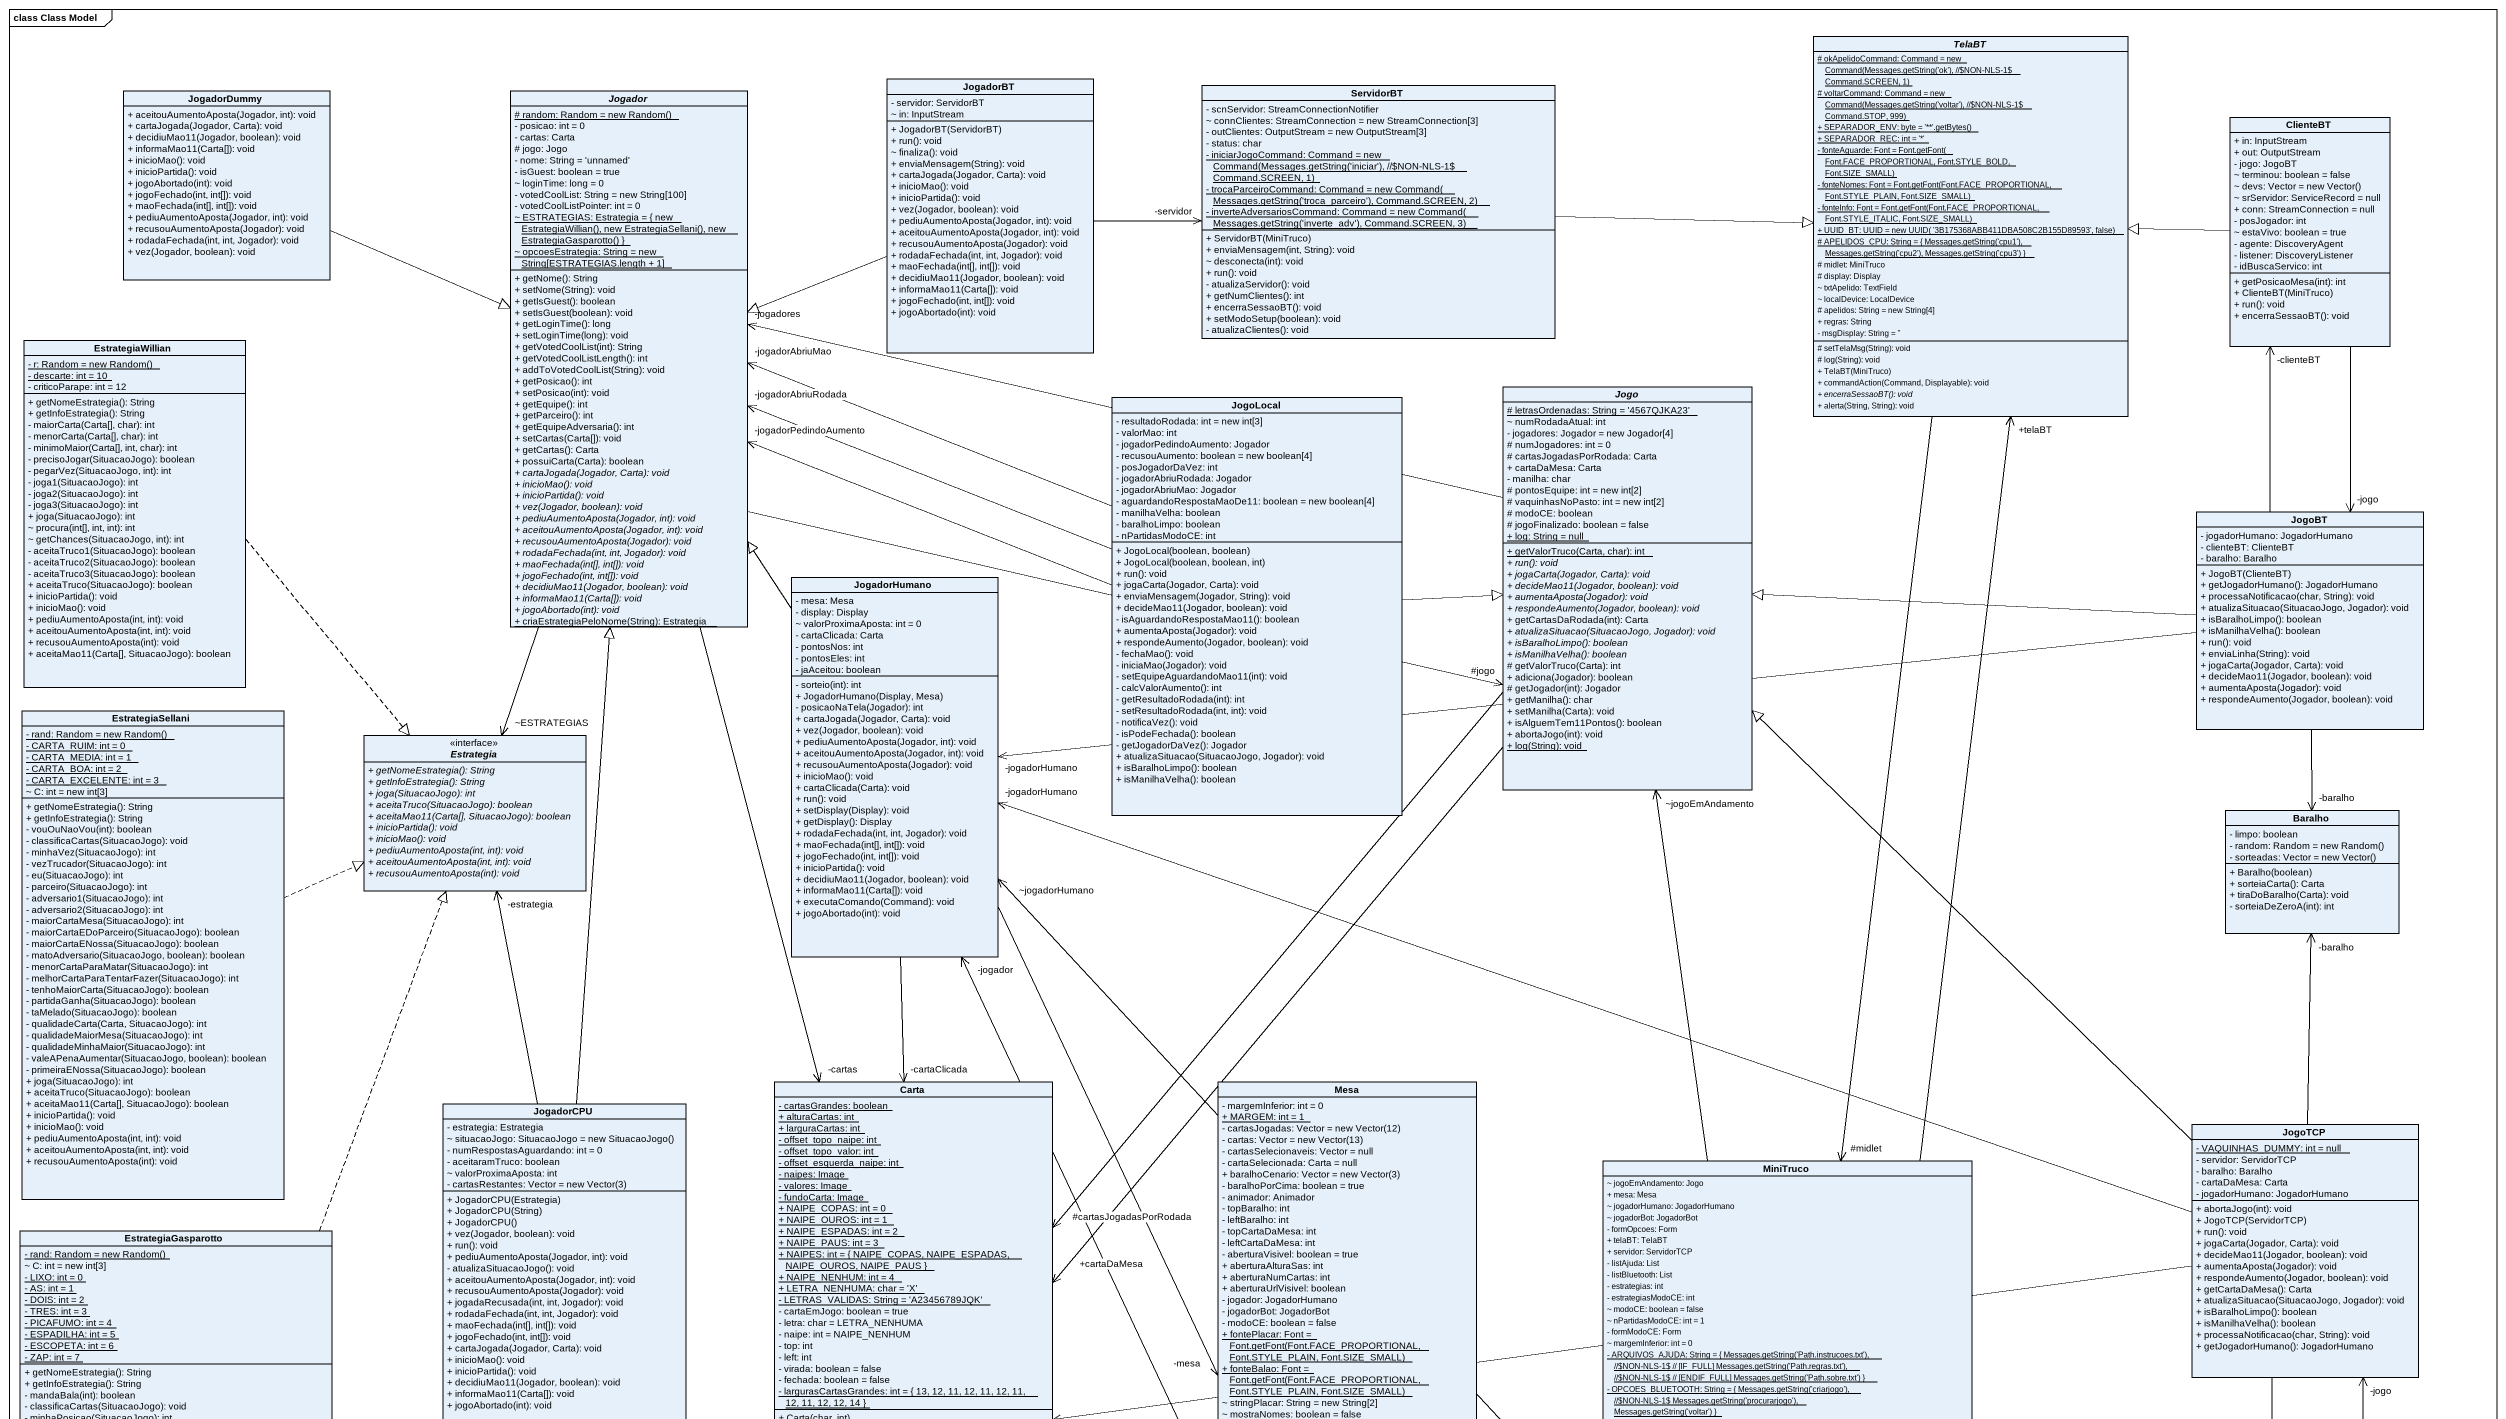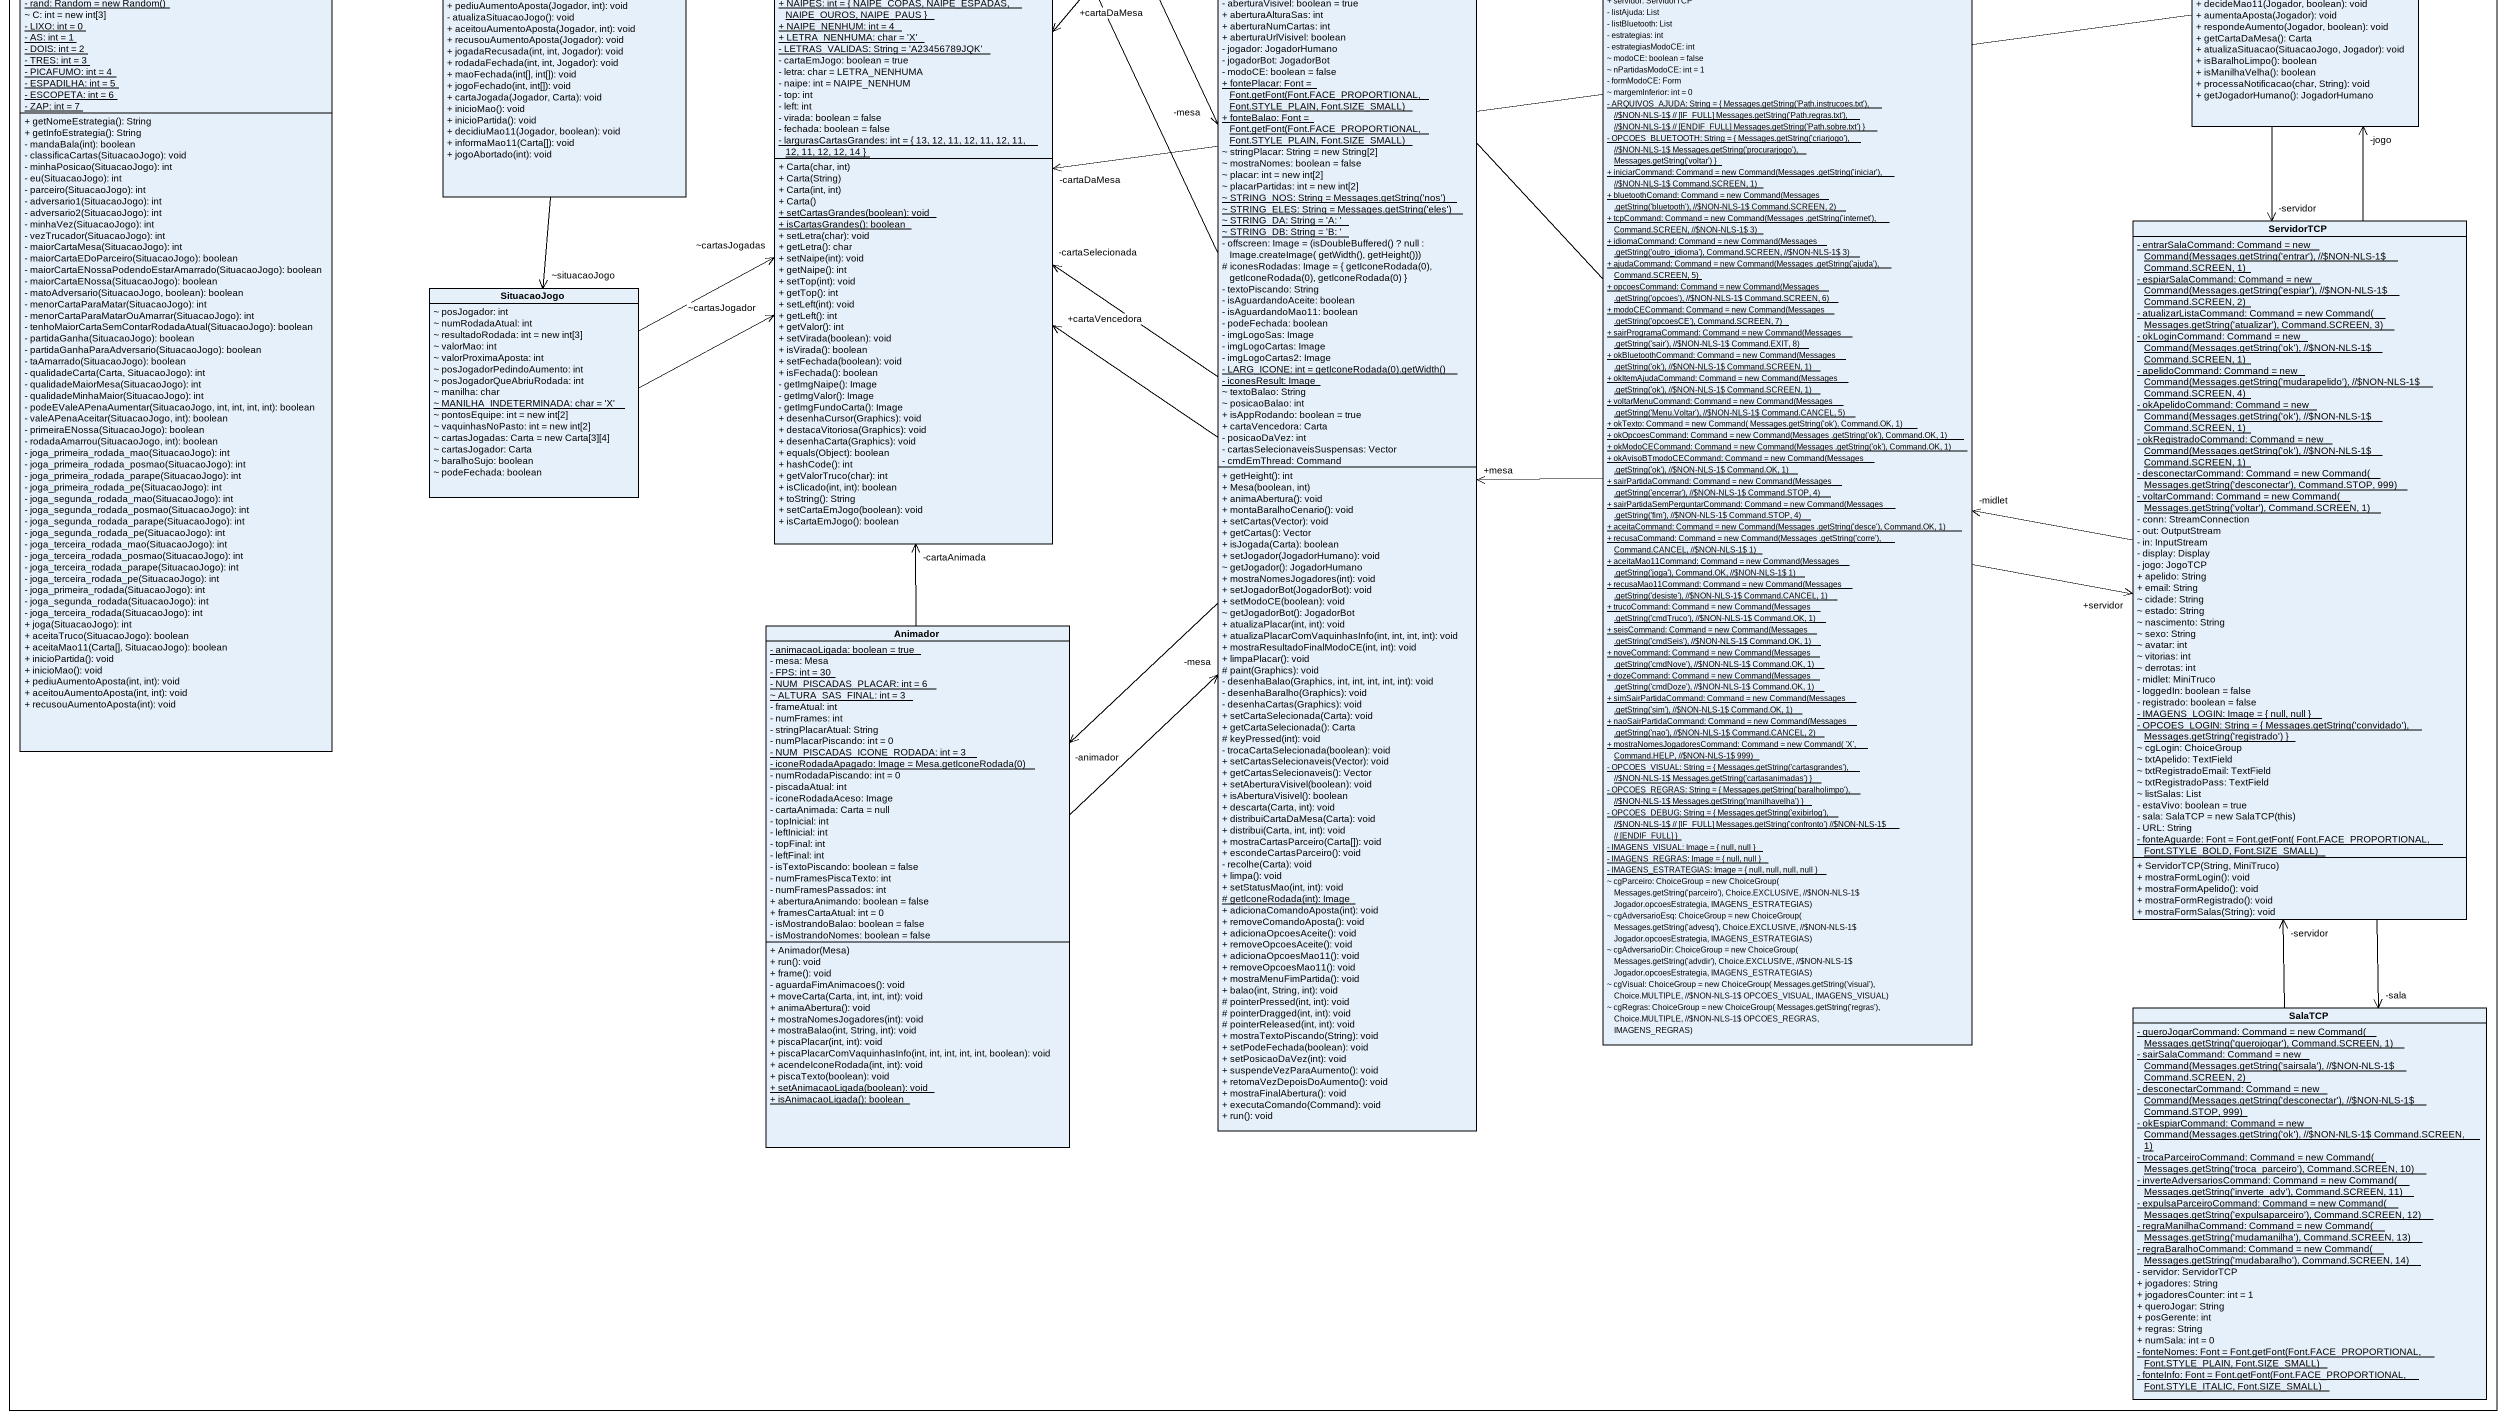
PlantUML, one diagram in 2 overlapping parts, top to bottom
@startuml
mainframe class Class Model
hide circle
hide empty members
skinparam classAttributeIconSize 0
abstract class TelaBT {
  {static} {field} # okApelidoCommand: Command = new Command(Messages.getString('ok'), //~$NON-NLS-1$ Command.SCREEN, 1)
  {static} {field} # voltarCommand: Command = new Command(Messages.getString('voltar'), //~$NON-NLS-1$ Command.STOP, 999)
  {static} {field} + SEPARADOR_ENV: byte = '**'.getBytes()
  {static} + SEPARADOR_REC: int = '*'
  {static} {field} - fonteAguarde: Font = Font.getFont( Font.FACE_PROPORTIONAL, Font.STYLE_BOLD, Font.SIZE_SMALL)
  {static} {field} - fonteNomes: Font = Font.getFont(Font.FACE_PROPORTIONAL, Font.STYLE_PLAIN, Font.SIZE_SMALL)
  {static} {field} - fonteInfo: Font = Font.getFont(Font.FACE_PROPORTIONAL, Font.STYLE_ITALIC, Font.SIZE_SMALL)
  {static} {field} + UUID_BT: UUID = new UUID( '3B175368ABB411DBA508C2B155D89593', false)
  {static} {field} # APELIDOS_CPU: String = { Messages.getString('cpu1'), Messages.getString('cpu2'), Messages.getString('cpu3') }
  # midlet: MiniTruco
  # display: Display
  ~ txtApelido: TextField
  ~ localDevice: LocalDevice
  # apelidos: String = new String[4]
  + regras: String
  - msgDisplay: String = ''
  # setTelaMsg(String): void
  # log(String): void
  + TelaBT(MiniTruco)
  + commandAction(Command, Displayable): void
  {abstract} + encerraSessaoBT(): void
  + alerta(String, String): void
}
class JogadorDummy {
  + aceitouAumentoAposta(Jogador, int): void
  + cartaJogada(Jogador, Carta): void
  + decidiuMao11(Jogador, boolean): void
  + informaMao11(Carta[]): void
  + inicioMao(): void
  + inicioPartida(): void
  + jogoAbortado(int): void
  + jogoFechado(int, int[]): void
  + maoFechada(int[], int[]): void
  + pediuAumentoAposta(Jogador, int): void
  + recusouAumentoAposta(Jogador): void
  + rodadaFechada(int, int, Jogador): void
  + vez(Jogador, boolean): void
}
abstract class Jogador {
  {static} {field} # random: Random = new Random()
  - posicao: int = 0
  - cartas: Carta
  # jogo: Jogo
  - nome: String = 'unnamed'
  - isGuest: boolean = true
  ~ loginTime: long = 0
  - votedCoolList: String = new String[100]
  - votedCoolListPointer: int = 0
  {static} {field} ~ ESTRATEGIAS: Estrategia = { new EstrategiaWillian(), new EstrategiaSellani(), new EstrategiaGasparotto() }
  {static} ~ opcoesEstrategia: String = new String[ESTRATEGIAS.length + 1]
  + getNome(): String
  + setNome(String): void
  + getIsGuest(): boolean
  + setIsGuest(boolean): void
  + getLoginTime(): long
  + setLoginTime(long): void
  + getVotedCoolList(int): String
  + getVotedCoolListLength(): int
  + addToVotedCoolList(String): void
  + getPosicao(): int
  + setPosicao(int): void
  + getEquipe(): int
  + getParceiro(): int
  + getEquipeAdversaria(): int
  + setCartas(Carta[]): void
  + getCartas(): Carta
  + possuiCarta(Carta): boolean
  {abstract} + cartaJogada(Jogador, Carta): void
  {abstract} + inicioMao(): void
  {abstract} + inicioPartida(): void
  {abstract} + vez(Jogador, boolean): void
  {abstract} + pediuAumentoAposta(Jogador, int): void
  {abstract} + aceitouAumentoAposta(Jogador, int): void
  {abstract} + recusouAumentoAposta(Jogador): void
  {abstract} + rodadaFechada(int, int, Jogador): void
  {abstract} + maoFechada(int[], int[]): void
  {abstract} + jogoFechado(int, int[]): void
  {abstract} + decidiuMao11(Jogador, boolean): void
  {abstract} + informaMao11(Carta[]): void
  {abstract} + jogoAbortado(int): void
  {static} + criaEstrategiaPeloNome(String): Estrategia
}
class JogadorBT {
  - servidor: ServidorBT
  ~ in: InputStream
  + JogadorBT(ServidorBT)
  + run(): void
  ~ finaliza(): void
  + enviaMensagem(String): void
  + cartaJogada(Jogador, Carta): void
  + inicioMao(): void
  + inicioPartida(): void
  + vez(Jogador, boolean): void
  + pediuAumentoAposta(Jogador, int): void
  + aceitouAumentoAposta(Jogador, int): void
  + recusouAumentoAposta(Jogador): void
  + rodadaFechada(int, int, Jogador): void
  + maoFechada(int[], int[]): void
  + decidiuMao11(Jogador, boolean): void
  + informaMao11(Carta[]): void
  + jogoFechado(int, int[]): void
  + jogoAbortado(int): void
}
class ServidorBT {
  - scnServidor: StreamConnectionNotifier
  ~ connClientes: StreamConnection = new StreamConnection[3]
  - outClientes: OutputStream = new OutputStream[3]
  - status: char
  {static} {field} - iniciarJogoCommand: Command = new Command(Messages.getString('iniciar'), //~$NON-NLS-1$ Command.SCREEN, 1)
  {static} {field} - trocaParceiroCommand: Command = new Command( Messages.getString('troca_parceiro'), Command.SCREEN, 2)
  {static} {field} - inverteAdversariosCommand: Command = new Command( Messages.getString('inverte_adv'), Command.SCREEN, 3)
  + ServidorBT(MiniTruco)
  + enviaMensagem(int, String): void
  ~ desconecta(int): void
  + run(): void
  - atualizaServidor(): void
  + getNumClientes(): int
  + encerraSessaoBT(): void
  + setModoSetup(boolean): void
  - atualizaClientes(): void
}
class ClienteBT {
  + in: InputStream
  + out: OutputStream
  - jogo: JogoBT
  ~ terminou: boolean = false
  {field} ~ devs: Vector = new Vector()
  ~ srServidor: ServiceRecord = null
  + conn: StreamConnection = null
  - posJogador: int
  ~ estaVivo: boolean = true
  - agente: DiscoveryAgent
  - listener: DiscoveryListener
  - idBuscaServico: int
  + getPosicaoMesa(int): int
  + ClienteBT(MiniTruco)
  + run(): void
  + encerraSessaoBT(): void
}
class EstrategiaWillian {
  {static} {field} - r: Random = new Random()
  {static} - descarte: int = 10
  - criticoParape: int = 12
  + getNomeEstrategia(): String
  + getInfoEstrategia(): String
  - maiorCarta(Carta[], char): int
  - menorCarta(Carta[], char): int
  - minimoMaior(Carta[], int, char): int
  - precisoJogar(SituacaoJogo): boolean
  - pegarVez(SituacaoJogo, int): int
  - joga1(SituacaoJogo): int
  - joga2(SituacaoJogo): int
  - joga3(SituacaoJogo): int
  + joga(SituacaoJogo): int
  ~ procura(int[], int, int): int
  ~ getChances(SituacaoJogo, int): int
  - aceitaTruco1(SituacaoJogo): boolean
  - aceitaTruco2(SituacaoJogo): boolean
  - aceitaTruco3(SituacaoJogo): boolean
  + aceitaTruco(SituacaoJogo): boolean
  + inicioPartida(): void
  + inicioMao(): void
  + pediuAumentoAposta(int, int): void
  + aceitouAumentoAposta(int, int): void
  + recusouAumentoAposta(int): void
  + aceitaMao11(Carta[], SituacaoJogo): boolean
}
class JogoLocal {
  - resultadoRodada: int = new int[3]
  - valorMao: int
  - jogadorPedindoAumento: Jogador
  - recusouAumento: boolean = new boolean[4]
  - posJogadorDaVez: int
  - jogadorAbriuRodada: Jogador
  - jogadorAbriuMao: Jogador
  - aguardandoRespostaMaoDe11: boolean = new boolean[4]
  - manilhaVelha: boolean
  - baralhoLimpo: boolean
  - nPartidasModoCE: int
  + JogoLocal(boolean, boolean)
  + JogoLocal(boolean, boolean, int)
  + run(): void
  + jogaCarta(Jogador, Carta): void
  + enviaMensagem(Jogador, String): void
  + decideMao11(Jogador, boolean): void
  - isAguardandoRespostaMao11(): boolean
  + aumentaAposta(Jogador): void
  + respondeAumento(Jogador, boolean): void
  - fechaMao(): void
  - iniciaMao(Jogador): void
  - setEquipeAguardandoMao11(int): void
  - calcValorAumento(): int
  - getResultadoRodada(int): int
  - setResultadoRodada(int, int): void
  - notificaVez(): void
  - isPodeFechada(): boolean
  - getJogadorDaVez(): Jogador
  + atualizaSituacao(SituacaoJogo, Jogador): void
  + isBaralhoLimpo(): boolean
  + isManilhaVelha(): boolean
}
abstract class Jogo {
  {static} # letrasOrdenadas: String = '4567QJKA23'
  ~ numRodadaAtual: int
  - jogadores: Jogador = new Jogador[4]
  # numJogadores: int = 0
  # cartasJogadasPorRodada: Carta
  + cartaDaMesa: Carta
  - manilha: char
  # pontosEquipe: int = new int[2]
  # vaquinhasNoPasto: int = new int[2]
  # modoCE: boolean
  # jogoFinalizado: boolean = false
  {static} + log: String = null
  {static} + getValorTruco(Carta, char): int
  {abstract} + run(): void
  {abstract} + jogaCarta(Jogador, Carta): void
  {abstract} + decideMao11(Jogador, boolean): void
  {abstract} + aumentaAposta(Jogador): void
  {abstract} + respondeAumento(Jogador, boolean): void
  + getCartasDaRodada(int): Carta
  {abstract} + atualizaSituacao(SituacaoJogo, Jogador): void
  {abstract} + isBaralhoLimpo(): boolean
  {abstract} + isManilhaVelha(): boolean
  # getValorTruco(Carta): int
  + adiciona(Jogador): boolean
  # getJogador(int): Jogador
  + getManilha(): char
  + setManilha(Carta): void
  + isAlguemTem11Pontos(): boolean
  + abortaJogo(int): void
  {static} + log(String): void
}
class JogoBT {
  - jogadorHumano: JogadorHumano
  - clienteBT: ClienteBT
  - baralho: Baralho
  + JogoBT(ClienteBT)
  + getJogadorHumano(): JogadorHumano
  + processaNotificacao(char, String): void
  + atualizaSituacao(SituacaoJogo, Jogador): void
  + isBaralhoLimpo(): boolean
  + isManilhaVelha(): boolean
  + run(): void
  + enviaLinha(String): void
  + jogaCarta(Jogador, Carta): void
  + decideMao11(Jogador, boolean): void
  + aumentaAposta(Jogador): void
  + respondeAumento(Jogador, boolean): void
}
class JogadorHumano {
  - mesa: Mesa
  - display: Display
  ~ valorProximaAposta: int = 0
  - cartaClicada: Carta
  - pontosNos: int
  - pontosEles: int
  - jaAceitou: boolean
  - sorteio(int): int
  + JogadorHumano(Display, Mesa)
  - posicaoNaTela(Jogador): int
  + cartaJogada(Jogador, Carta): void
  + vez(Jogador, boolean): void
  + pediuAumentoAposta(Jogador, int): void
  + aceitouAumentoAposta(Jogador, int): void
  + recusouAumentoAposta(Jogador): void
  + inicioMao(): void
  + cartaClicada(Carta): void
  + run(): void
  + setDisplay(Display): void
  + getDisplay(): Display
  + rodadaFechada(int, int, Jogador): void
  + maoFechada(int[], int[]): void
  + jogoFechado(int, int[]): void
  + inicioPartida(): void
  + decidiuMao11(Jogador, boolean): void
  + informaMao11(Carta[]): void
  + executaComando(Command): void
  + jogoAbortado(int): void
}
class EstrategiaSellani {
  {static} {field} - rand: Random = new Random()
  {static} - CARTA_RUIM: int = 0
  {static} - CARTA_MEDIA: int = 1
  {static} - CARTA_BOA: int = 2
  {static} - CARTA_EXCELENTE: int = 3
  ~ C: int = new int[3]
  + getNomeEstrategia(): String
  + getInfoEstrategia(): String
  - vouOuNaoVou(int): boolean
  - classificaCartas(SituacaoJogo): void
  - minhaVez(SituacaoJogo): int
  - vezTrucador(SituacaoJogo): int
  - eu(SituacaoJogo): int
  - parceiro(SituacaoJogo): int
  - adversario1(SituacaoJogo): int
  - adversario2(SituacaoJogo): int
  - maiorCartaMesa(SituacaoJogo): int
  - maiorCartaEDoParceiro(SituacaoJogo): boolean
  - maiorCartaENossa(SituacaoJogo): boolean
  - matoAdversario(SituacaoJogo, boolean): boolean
  - menorCartaParaMatar(SituacaoJogo): int
  - melhorCartaParaTentarFazer(SituacaoJogo): int
  - tenhoMaiorCarta(SituacaoJogo): boolean
  - partidaGanha(SituacaoJogo): boolean
  - taMelado(SituacaoJogo): boolean
  - qualidadeCarta(Carta, SituacaoJogo): int
  - qualidadeMaiorMesa(SituacaoJogo): int
  - qualidadeMinhaMaior(SituacaoJogo): int
  - valeAPenaAumentar(SituacaoJogo, boolean): boolean
  - primeiraENossa(SituacaoJogo): boolean
  + joga(SituacaoJogo): int
  + aceitaTruco(SituacaoJogo): boolean
  + aceitaMao11(Carta[], SituacaoJogo): boolean
  + inicioPartida(): void
  + inicioMao(): void
  + pediuAumentoAposta(int, int): void
  + aceitouAumentoAposta(int, int): void
  + recusouAumentoAposta(int): void
}
interface Estrategia <<interface>> {
  {abstract} + getNomeEstrategia(): String
  {abstract} + getInfoEstrategia(): String
  {abstract} + joga(SituacaoJogo): int
  {abstract} + aceitaTruco(SituacaoJogo): boolean
  {abstract} + aceitaMao11(Carta[], SituacaoJogo): boolean
  {abstract} + inicioPartida(): void
  {abstract} + inicioMao(): void
  {abstract} + pediuAumentoAposta(int, int): void
  {abstract} + aceitouAumentoAposta(int, int): void
  {abstract} + recusouAumentoAposta(int): void
}
class Baralho {
  - limpo: boolean
  {field} - random: Random = new Random()
  {field} - sorteadas: Vector = new Vector()
  + Baralho(boolean)
  + sorteiaCarta(): Carta
  + tiraDoBaralho(Carta): void
  - sorteiaDeZeroA(int): int
}
class JogadorCPU {
  - estrategia: Estrategia
  {field} ~ situacaoJogo: SituacaoJogo = new SituacaoJogo()
  - numRespostasAguardando: int = 0
  - aceitaramTruco: boolean
  ~ valorProximaAposta: int
  {field} - cartasRestantes: Vector = new Vector(3)
  + JogadorCPU(Estrategia)
  + JogadorCPU(String)
  + JogadorCPU()
  + vez(Jogador, boolean): void
  + run(): void
  + pediuAumentoAposta(Jogador, int): void
  - atualizaSituacaoJogo(): void
  + aceitouAumentoAposta(Jogador, int): void
  + recusouAumentoAposta(Jogador): void
  + jogadaRecusada(int, int, Jogador): void
  + rodadaFechada(int, int, Jogador): void
  + maoFechada(int[], int[]): void
  + jogoFechado(int, int[]): void
  + cartaJogada(Jogador, Carta): void
  + inicioMao(): void
  + inicioPartida(): void
  + decidiuMao11(Jogador, boolean): void
  + informaMao11(Carta[]): void
  + jogoAbortado(int): void
}
class Carta {
  {static} - cartasGrandes: boolean
  {static} + alturaCartas: int
  {static} + larguraCartas: int
  {static} - offset_topo_naipe: int
  {static} - offset_topo_valor: int
  {static} - offset_esquerda_naipe: int
  {static} - naipes: Image
  {static} - valores: Image
  {static} - fundoCarta: Image
  {static} + NAIPE_COPAS: int = 0
  {static} + NAIPE_OUROS: int = 1
  {static} + NAIPE_ESPADAS: int = 2
  {static} + NAIPE_PAUS: int = 3
  {static} + NAIPES: int = { NAIPE_COPAS, NAIPE_ESPADAS, NAIPE_OUROS, NAIPE_PAUS }
  {static} + NAIPE_NENHUM: int = 4
  {static} + LETRA_NENHUMA: char = 'X'
  {static} - LETRAS_VALIDAS: String = 'A23456789JQK'
  - cartaEmJogo: boolean = true
  - letra: char = LETRA_NENHUMA
  - naipe: int = NAIPE_NENHUM
  - top: int
  - left: int
  - virada: boolean = false
  - fechada: boolean = false
  {static} - largurasCartasGrandes: int = { 13, 12, 11, 12, 11, 12, 11, 12, 11, 12, 12, 14 }
  + Carta(char, int)
  + Carta(String)
  + Carta(int, int)
  + Carta()
  {static} + setCartasGrandes(boolean): void
  {static} + isCartasGrandes(): boolean
  + setLetra(char): void
  + getLetra(): char
  + setNaipe(int): void
  + getNaipe(): int
  + setTop(int): void
  + getTop(): int
  + setLeft(int): void
  + getLeft(): int
  + getValor(): int
  + setVirada(boolean): void
  + isVirada(): boolean
  + setFechada(boolean): void
  + isFechada(): boolean
  - getImgNaipe(): Image
  - getImgValor(): Image
  - getImgFundoCarta(): Image
  + desenhaCursor(Graphics): void
  + destacaVitoriosa(Graphics): void
  + desenhaCarta(Graphics): void
  + equals(Object): boolean
  + hashCode(): int
  + getValorTruco(char): int
  + isClicado(int, int): boolean
  + toString(): String
  + setCartaEmJogo(boolean): void
  + isCartaEmJogo(): boolean
}
class Mesa {
  - margemInferior: int = 0
  {static} + MARGEM: int = 1
  {field} - cartasJogadas: Vector = new Vector(12)
  {field} - cartas: Vector = new Vector(13)
  - cartasSelecionaveis: Vector = null
  - cartaSelecionada: Carta = null
  {field} + baralhoCenario: Vector = new Vector(3)
  - baralhoPorCima: boolean = true
  - animador: Animador
  - topBaralho: int
  - leftBaralho: int
  - topCartaDaMesa: int
  - leftCartaDaMesa: int
  - aberturaVisivel: boolean = true
  + aberturaAlturaSas: int
  + aberturaNumCartas: int
  + aberturaUrlVisivel: boolean
  - jogador: JogadorHumano
  - jogadorBot: JogadorBot
  - modoCE: boolean = false
  {static} {field} + fontePlacar: Font = Font.getFont(Font.FACE_PROPORTIONAL, Font.STYLE_PLAIN, Font.SIZE_SMALL)
  {static} {field} + fonteBalao: Font = Font.getFont(Font.FACE_PROPORTIONAL, Font.STYLE_PLAIN, Font.SIZE_SMALL)
  ~ stringPlacar: String = new String[2]
  ~ mostraNomes: boolean = false
  ~ placar: int = new int[2]
  ~ placarPartidas: int = new int[2]
  {static} {field} ~ STRING_NOS: String = Messages.getString('nos')
  {static} {field} ~ STRING_ELES: String = Messages.getString('eles')
  {static} ~ STRING_DA: String = 'A: '
  {static} ~ STRING_DB: String = 'B: '
  {field} - offscreen: Image = (isDoubleBuffered() ? null : Image.createImage( getWidth(), getHeight()))
  {field} # iconesRodadas: Image = { getIconeRodada(0), getIconeRodada(0), getIconeRodada(0) }
  - textoPiscando: String
  - isAguardandoAceite: boolean
  - isAguardandoMao11: boolean
  - podeFechada: boolean
  - imgLogoSas: Image
  - imgLogoCartas: Image
  - imgLogoCartas2: Image
  {static} {field} - LARG_ICONE: int = getIconeRodada(0).getWidth()
  {static} - iconesResult: Image
  ~ textoBalao: String
  ~ posicaoBalao: int
  + isAppRodando: boolean = true
  + cartaVencedora: Carta
  - posicaoDaVez: int
  - cartasSelecionaveisSuspensas: Vector
  - cmdEmThread: Command
  + getHeight(): int
  + Mesa(boolean, int)
  + animaAbertura(): void
  + montaBaralhoCenario(): void
  + setCartas(Vector): void
  + getCartas(): Vector
  + isJogada(Carta): boolean
  + setJogador(JogadorHumano): void
  ~ getJogador(): JogadorHumano
  + mostraNomesJogadores(int): void
  + setJogadorBot(JogadorBot): void
  + setModoCE(boolean): void
  ~ getJogadorBot(): JogadorBot
  + atualizaPlacar(int, int): void
  + atualizaPlacarComVaquinhasInfo(int, int, int, int): void
  + mostraResultadoFinalModoCE(int, int): void
  + limpaPlacar(): void
  # paint(Graphics): void
  - desenhaBalao(Graphics, int, int, int, int, int): void
  - desenhaBaralho(Graphics): void
  - desenhaCartas(Graphics): void
  + setCartaSelecionada(Carta): void
  + getCartaSelecionada(): Carta
  # keyPressed(int): void
  - trocaCartaSelecionada(boolean): void
  + setCartasSelecionaveis(Vector): void
  + getCartasSelecionaveis(): Vector
  + setAberturaVisivel(boolean): void
  + isAberturaVisivel(): boolean
  + descarta(Carta, int): void
  + distribuiCartaDaMesa(Carta): void
  + distribui(Carta, int, int): void
  + mostraCartasParceiro(Carta[]): void
  + escondeCartasParceiro(): void
  - recolhe(Carta): void
  + limpa(): void
  + setStatusMao(int, int): void
  {static} # getIconeRodada(int): Image
  + adicionaComandoAposta(int): void
  + removeComandoAposta(): void
  + adicionaOpcoesAceite(): void
  + removeOpcoesAceite(): void
  + adicionaOpcoesMao11(): void
  + removeOpcoesMao11(): void
  + mostraMenuFimPartida(): void
  + balao(int, String, int): void
  # pointerPressed(int, int): void
  # pointerDragged(int, int): void
  # pointerReleased(int, int): void
  + mostraTextoPiscando(String): void
  + setPodeFechada(boolean): void
  + setPosicaoDaVez(int): void
  + suspendeVezParaAumento(): void
  + retomaVezDepoisDoAumento(): void
  + mostraFinalAbertura(): void
  + executaComando(Command): void
  + run(): void
}
class JogoTCP {
  {static} - VAQUINHAS_DUMMY: int = null
  - servidor: ServidorTCP
  - baralho: Baralho
  - cartaDaMesa: Carta
  - jogadorHumano: JogadorHumano
  + abortaJogo(int): void
  + JogoTCP(ServidorTCP)
  + run(): void
  + jogaCarta(Jogador, Carta): void
  + decideMao11(Jogador, boolean): void
  + aumentaAposta(Jogador): void
  + respondeAumento(Jogador, boolean): void
  + getCartaDaMesa(): Carta
  + atualizaSituacao(SituacaoJogo, Jogador): void
  + isBaralhoLimpo(): boolean
  + isManilhaVelha(): boolean
  + processaNotificacao(char, String): void
  + getJogadorHumano(): JogadorHumano
}
class MiniTruco {
  ~ jogoEmAndamento: Jogo
  + mesa: Mesa
  ~ jogadorHumano: JogadorHumano
  ~ jogadorBot: JogadorBot
  - formOpcoes: Form
  + telaBT: TelaBT
  + servidor: ServidorTCP
  - listAjuda: List
  - listBluetooth: List
  - estrategias: int
  - estrategiasModoCE: int
  ~ modoCE: boolean = false
  ~ nPartidasModoCE: int = 1
  - formModoCE: Form
  ~ margemInferior: int = 0
  {static} {field} - ARQUIVOS_AJUDA: String = { Messages.getString('Path.instrucoes.txt'), ~//~$NON-NLS-1$ ~// [IF_FULL] Messages.getString('Path.regras.txt'), ~//~$NON-NLS-1$ ~// [ENDIF_FULL] Messages.getString('Path.sobre.txt') }
  {static} {field} - OPCOES_BLUETOOTH: String = { Messages.getString('criarjogo'), //~$NON-NLS-1$ Messages.getString('procurarjogo'), Messages.getString('voltar') }
  {static} {field} + iniciarCommand: Command = new Command(Messages .getString('iniciar'), //~$NON-NLS-1$ Command.SCREEN, 1)
  {static} {field} + bluetoothComand: Command = new Command(Messages .getString('bluetooth'), //~$NON-NLS-1$ Command.SCREEN, 2)
  {static} {field} + tcpCommand: Command = new Command(Messages .getString('internet'), Command.SCREEN, //~$NON-NLS-1$ 3)
  {static} {field} + idiomaCommand: Command = new Command(Messages .getString('outro_idioma'), Command.SCREEN, //~$NON-NLS-1$ 3)
  {static} {field} + ajudaCommand: Command = new Command(Messages .getString('ajuda'), Command.SCREEN, 5)
  {static} {field} + opcoesCommand: Command = new Command(Messages .getString('opcoes'), //~$NON-NLS-1$ Command.SCREEN, 6)
  {static} {field} + modoCECommand: Command = new Command(Messages .getString('opcoesCE'), Command.SCREEN, 7)
  {static} {field} + sairProgramaCommand: Command = new Command(Messages .getString('sair'), //~$NON-NLS-1$ Command.EXIT, 8)
  {static} {field} + okBluetoothCommand: Command = new Command(Messages .getString('ok'), //~$NON-NLS-1$ Command.SCREEN, 1)
  {static} {field} + okItemAjudaCommand: Command = new Command(Messages .getString('ok'), //~$NON-NLS-1$ Command.SCREEN, 1)
  {static} {field} + voltarMenuCommand: Command = new Command(Messages .getString('Menu.Voltar'), //~$NON-NLS-1$ Command.CANCEL, 5)
  {static} {field} + okTexto: Command = new Command( Messages.getString('ok'), Command.OK, 1)
  {static} {field} + okOpcoesCommand: Command = new Command(Messages .getString('ok'), Command.OK, 1)
  {static} {field} + okModoCECommand: Command = new Command(Messages .getString('ok'), Command.OK, 1)
  {static} {field} + okAvisoBTmodoCECommand: Command = new Command(Messages .getString('ok'), //~$NON-NLS-1$ Command.OK, 1)
  {static} {field} + sairPartidaCommand: Command = new Command(Messages .getString('encerrar'), //~$NON-NLS-1$ Command.STOP, 4)
  {static} {field} + sairPartidaSemPerguntarCommand: Command = new Command(Messages .getString('fim'), //~$NON-NLS-1$ Command.STOP, 4)
  {static} {field} + aceitaCommand: Command = new Command(Messages .getString('desce'), Command.OK, 1)
  {static} {field} + recusaCommand: Command = new Command(Messages .getString('corre'), Command.CANCEL, //~$NON-NLS-1$ 1)
  {static} {field} + aceitaMao11Command: Command = new Command(Messages .getString('joga'), Command.OK, //~$NON-NLS-1$ 1)
  {static} {field} + recusaMao11Command: Command = new Command(Messages .getString('desiste'), //~$NON-NLS-1$ Command.CANCEL, 1)
  {static} {field} + trucoCommand: Command = new Command(Messages .getString('cmdTruco'), //~$NON-NLS-1$ Command.OK, 1)
  {static} {field} + seisCommand: Command = new Command(Messages .getString('cmdSeis'), //~$NON-NLS-1$ Command.OK, 1)
  {static} {field} + noveCommand: Command = new Command(Messages .getString('cmdNove'), //~$NON-NLS-1$ Command.OK, 1)
  {static} {field} + dozeCommand: Command = new Command(Messages .getString('cmdDoze'), //~$NON-NLS-1$ Command.OK, 1)
  {static} {field} + simSairPartidaCommand: Command = new Command(Messages .getString('sim'), //~$NON-NLS-1$ Command.OK, 1)
  {static} {field} + naoSairPartidaCommand: Command = new Command(Messages .getString('nao'), //~$NON-NLS-1$ Command.CANCEL, 2)
  {static} {field} + mostraNomesJogadoresCommand: Command = new Command( 'X', Command.HELP, //~$NON-NLS-1$ 999)
  {static} {field} - OPCOES_VISUAL: String = { Messages.getString('cartasgrandes'), //~$NON-NLS-1$ Messages.getString('cartasanimadas') }
  {static} {field} - OPCOES_REGRAS: String = { Messages.getString('baralholimpo'), //~$NON-NLS-1$ Messages.getString('manilhavelha') }
  {static} {field} - OPCOES_DEBUG: String = { Messages.getString('exibirlog'), ~//~$NON-NLS-1$ ~// [IF_FULL] Messages.getString('confronto') ~//~$NON-NLS-1$ ~// [ENDIF_FULL] }
  {static} - IMAGENS_VISUAL: Image = { null, null }
  {static} - IMAGENS_REGRAS: Image = { null, null }
  {static} - IMAGENS_ESTRATEGIAS: Image = { null, null, null, null }
  {field} ~ cgParceiro: ChoiceGroup = new ChoiceGroup( Messages.getString('parceiro'), Choice.EXCLUSIVE, //~$NON-NLS-1$ Jogador.opcoesEstrategia, IMAGENS_ESTRATEGIAS)
  {field} ~ cgAdversarioEsq: ChoiceGroup = new ChoiceGroup( Messages.getString('advesq'), Choice.EXCLUSIVE, //~$NON-NLS-1$ Jogador.opcoesEstrategia, IMAGENS_ESTRATEGIAS)
  {field} ~ cgAdversarioDir: ChoiceGroup = new ChoiceGroup( Messages.getString('advdir'), Choice.EXCLUSIVE, //~$NON-NLS-1$ Jogador.opcoesEstrategia, IMAGENS_ESTRATEGIAS)
  {field} ~ cgVisual: ChoiceGroup = new ChoiceGroup( Messages.getString('visual'), Choice.MULTIPLE, //~$NON-NLS-1$ OPCOES_VISUAL, IMAGENS_VISUAL)
  {field} ~ cgRegras: ChoiceGroup = new ChoiceGroup( Messages.getString('regras'), Choice.MULTIPLE, //~$NON-NLS-1$ OPCOES_REGRAS, IMAGENS_REGRAS)
}
class EstrategiaGasparotto {
  {static} {field} - rand: Random = new Random()
  ~ C: int = new int[3]
  {static} - LIXO: int = 0
  {static} - AS: int = 1
  {static} - DOIS: int = 2
  {static} - TRES: int = 3
  {static} - PICAFUMO: int = 4
  {static} - ESPADILHA: int = 5
  {static} - ESCOPETA: int = 6
  {static} - ZAP: int = 7
  + getNomeEstrategia(): String
  + getInfoEstrategia(): String
  - mandaBala(int): boolean
  - classificaCartas(SituacaoJogo): void
  - minhaPosicao(SituacaoJogo): int
  - eu(SituacaoJogo): int
  - parceiro(SituacaoJogo): int
  - adversario1(SituacaoJogo): int
  - adversario2(SituacaoJogo): int
  - minhaVez(SituacaoJogo): int
  - vezTrucador(SituacaoJogo): int
  - maiorCartaMesa(SituacaoJogo): int
  - maiorCartaEDoParceiro(SituacaoJogo): boolean
  - maiorCartaENossaPodendoEstarAmarrado(SituacaoJogo): boolean
  - maiorCartaENossa(SituacaoJogo): boolean
  - matoAdversario(SituacaoJogo, boolean): boolean
  - menorCartaParaMatar(SituacaoJogo): int
  - menorCartaParaMatarOuAmarrar(SituacaoJogo): int
  - tenhoMaiorCartaSemContarRodadaAtual(SituacaoJogo): boolean
  - partidaGanha(SituacaoJogo): boolean
  - partidaGanhaParaAdversario(SituacaoJogo): boolean
  - taAmarrado(SituacaoJogo): boolean
  - qualidadeCarta(Carta, SituacaoJogo): int
  - qualidadeMaiorMesa(SituacaoJogo): int
  - qualidadeMinhaMaior(SituacaoJogo): int
  - podeEValeAPenaAumentar(SituacaoJogo, int, int, int, int): boolean
  - valeAPenaAceitar(SituacaoJogo, int): boolean
  - primeiraENossa(SituacaoJogo): boolean
  - rodadaAmarrou(SituacaoJogo, int): boolean
  - joga_primeira_rodada_mao(SituacaoJogo): int
  - joga_primeira_rodada_posmao(SituacaoJogo): int
  - joga_primeira_rodada_parape(SituacaoJogo): int
  - joga_primeira_rodada_pe(SituacaoJogo): int
  - joga_segunda_rodada_mao(SituacaoJogo): int
  - joga_segunda_rodada_posmao(SituacaoJogo): int
  - joga_segunda_rodada_parape(SituacaoJogo): int
  - joga_segunda_rodada_pe(SituacaoJogo): int
  - joga_terceira_rodada_mao(SituacaoJogo): int
  - joga_terceira_rodada_posmao(SituacaoJogo): int
  - joga_terceira_rodada_parape(SituacaoJogo): int
  - joga_terceira_rodada_pe(SituacaoJogo): int
  - joga_primeira_rodada(SituacaoJogo): int
  - joga_segunda_rodada(SituacaoJogo): int
  - joga_terceira_rodada(SituacaoJogo): int
  + joga(SituacaoJogo): int
  + aceitaTruco(SituacaoJogo): boolean
  + aceitaMao11(Carta[], SituacaoJogo): boolean
  + inicioPartida(): void
  + inicioMao(): void
  + pediuAumentoAposta(int, int): void
  + aceitouAumentoAposta(int, int): void
  + recusouAumentoAposta(int): void
}
class ServidorTCP {
  {static} {field} - entrarSalaCommand: Command = new Command(Messages.getString('entrar'), //~$NON-NLS-1$ Command.SCREEN, 1)
  {static} {field} - espiarSalaCommand: Command = new Command(Messages.getString('espiar'), //~$NON-NLS-1$ Command.SCREEN, 2)
  {static} {field} - atualizarListaCommand: Command = new Command( Messages.getString('atualizar'), Command.SCREEN, 3)
  {static} {field} - okLoginCommand: Command = new Command(Messages.getString('ok'), //~$NON-NLS-1$ Command.SCREEN, 1)
  {static} {field} - apelidoCommand: Command = new Command(Messages.getString('mudarapelido'), //~$NON-NLS-1$ Command.SCREEN, 4)
  {static} {field} - okApelidoCommand: Command = new Command(Messages.getString('ok'), //~$NON-NLS-1$ Command.SCREEN, 1)
  {static} {field} - okRegistradoCommand: Command = new Command(Messages.getString('ok'), //~$NON-NLS-1$ Command.SCREEN, 1)
  {static} {field} - desconectarCommand: Command = new Command( Messages.getString('desconectar'), Command.STOP, 999)
  {static} {field} - voltarCommand: Command = new Command( Messages.getString('voltar'), Command.SCREEN, 1)
  - conn: StreamConnection
  - out: OutputStream
  - in: InputStream
  - display: Display
  - jogo: JogoTCP
  + apelido: String
  + email: String
  ~ cidade: String
  ~ estado: String
  ~ nascimento: String
  ~ sexo: String
  ~ avatar: int
  ~ vitorias: int
  ~ derrotas: int
  - midlet: MiniTruco
  - loggedIn: boolean = false
  - registrado: boolean = false
  {static} - IMAGENS_LOGIN: Image = { null, null }
  {static} {field} - OPCOES_LOGIN: String = { Messages.getString('convidado'), Messages.getString('registrado') }
  ~ cgLogin: ChoiceGroup
  ~ txtApelido: TextField
  ~ txtRegistradoEmail: TextField
  ~ txtRegistradoPass: TextField
  ~ listSalas: List
  - estaVivo: boolean = true
  {field} - sala: SalaTCP = new SalaTCP(this)
  - URL: String
  {static} {field} - fonteAguarde: Font = Font.getFont( Font.FACE_PROPORTIONAL, Font.STYLE_BOLD, Font.SIZE_SMALL)
  + ServidorTCP(String, MiniTruco)
  + mostraFormLogin(): void
  + mostraFormApelido(): void
  + mostraFormRegistrado(): void
  + mostraFormSalas(String): void
}
class SituacaoJogo {
  ~ posJogador: int
  ~ numRodadaAtual: int
  ~ resultadoRodada: int = new int[3]
  ~ valorMao: int
  ~ valorProximaAposta: int
  ~ posJogadorPedindoAumento: int
  ~ posJogadorQueAbriuRodada: int
  ~ manilha: char
  {static} ~ MANILHA_INDETERMINADA: char = 'X'
  ~ pontosEquipe: int = new int[2]
  ~ vaquinhasNoPasto: int = new int[2]
  ~ cartasJogadas: Carta = new Carta[3][4]
  ~ cartasJogador: Carta
  ~ baralhoSujo: boolean
  ~ podeFechada: boolean
}
class Animador {
  {static} - animacaoLigada: boolean = true
  - mesa: Mesa
  {static} - FPS: int = 30
  {static} - NUM_PISCADAS_PLACAR: int = 6
  {static} ~ ALTURA_SAS_FINAL: int = 3
  - frameAtual: int
  - numFrames: int
  - stringPlacarAtual: String
  - numPlacarPiscando: int = 0
  {static} - NUM_PISCADAS_ICONE_RODADA: int = 3
  {static} {field} - iconeRodadaApagado: Image = Mesa.getIconeRodada(0)
  - numRodadaPiscando: int = 0
  - piscadaAtual: int
  - iconeRodadaAceso: Image
  - cartaAnimada: Carta = null
  - topInicial: int
  - leftInicial: int
  - topFinal: int
  - leftFinal: int
  - isTextoPiscando: boolean = false
  - numFramesPiscaTexto: int
  - numFramesPassados: int
  + aberturaAnimando: boolean = false
  + framesCartaAtual: int = 0
  - isMostrandoBalao: boolean = false
  - isMostrandoNomes: boolean = false
  + Animador(Mesa)
  + run(): void
  + frame(): void
  - aguardaFimAnimacoes(): void
  + moveCarta(Carta, int, int, int): void
  + animaAbertura(): void
  + mostraNomesJogadores(int): void
  + mostraBalao(int, String, int): void
  + piscaPlacar(int, int): void
  + piscaPlacarComVaquinhasInfo(int, int, int, int, int, boolean): void
  + acendeIconeRodada(int, int): void
  + piscaTexto(boolean): void
  {static} + setAnimacaoLigada(boolean): void
  {static} + isAnimacaoLigada(): boolean
}
class SalaTCP {
  {static} {field} - queroJogarCommand: Command = new Command( Messages.getString('querojogar'), Command.SCREEN, 1)
  {static} {field} - sairSalaCommand: Command = new Command(Messages.getString('sairsala'), //~$NON-NLS-1$ Command.SCREEN, 2)
  {static} {field} - desconectarCommand: Command = new Command(Messages.getString('desconectar'), //~$NON-NLS-1$ Command.STOP, 999)
  {static} {field} - okEspiarCommand: Command = new Command(Messages.getString('ok'), //~$NON-NLS-1$ Command.SCREEN, 1)
  {static} {field} - trocaParceiroCommand: Command = new Command( Messages.getString('troca_parceiro'), Command.SCREEN, 10)
  {static} {field} - inverteAdversariosCommand: Command = new Command( Messages.getString('inverte_adv'), Command.SCREEN, 11)
  {static} {field} - expulsaParceiroCommand: Command = new Command( Messages.getString('expulsaparceiro'), Command.SCREEN, 12)
  {static} {field} - regraManilhaCommand: Command = new Command( Messages.getString('mudamanilha'), Command.SCREEN, 13)
  {static} {field} - regraBaralhoCommand: Command = new Command( Messages.getString('mudabaralho'), Command.SCREEN, 14)
  - servidor: ServidorTCP
  + jogadores: String
  + jogadoresCounter: int = 1
  + queroJogar: String
  + posGerente: int
  + regras: String
  + numSala: int = 0
  {static} {field} - fonteNomes: Font = Font.getFont(Font.FACE_PROPORTIONAL, Font.STYLE_PLAIN, Font.SIZE_SMALL)
  {static} {field} - fonteInfo: Font = Font.getFont(Font.FACE_PROPORTIONAL, Font.STYLE_ITALIC, Font.SIZE_SMALL)
}
TelaBT --> "#midlet" MiniTruco
JogadorDummy -right-|> Jogador
Jogador -right-> "#jogo" Jogo
Jogador --> "~ESTRATEGIAS" Estrategia
Jogador --> "-cartas" Carta
JogadorBT -left-|> Jogador
JogadorBT -right-> "-servidor" ServidorBT
ServidorBT -right-|> TelaBT
ClienteBT -left-|> TelaBT
ClienteBT --> "-jogo" JogoBT
EstrategiaWillian ..|> Estrategia
JogoLocal -left-> "-jogadorAbriuMao" Jogador
JogoLocal -left-> "-jogadorAbriuRodada" Jogador
JogoLocal -left-> "-jogadorPedindoAumento" Jogador
JogoLocal -right-|> Jogo
Jogo -left-> "-jogadores" Jogador
Jogo --> "+cartaDaMesa" Carta
Jogo --> "#cartasJogadasPorRodada" Carta
JogoBT -up-> "-clienteBT" ClienteBT
JogoBT -left-|> Jogo
JogoBT -left-> "-jogadorHumano" JogadorHumano
JogoBT --> "-baralho" Baralho
JogadorHumano -up-|> Jogador
JogadorHumano --> "-cartaClicada" Carta
JogadorHumano --> "-mesa" Mesa
EstrategiaSellani .right.|> Estrategia
JogadorCPU -up-|> Jogador
JogadorCPU -up-> "-estrategia" Estrategia
JogadorCPU --> "~situacaoJogo" SituacaoJogo
Mesa -up-> "-jogador" JogadorHumano
Mesa -up-> "-cartaSelecionada" Carta
Mesa -up-> "+cartaVencedora" Carta
Mesa --> "-animador" Animador
JogoTCP -up-|> Jogo
JogoTCP -left-> "-jogadorHumano" JogadorHumano
JogoTCP -up-> "-baralho" Baralho
JogoTCP -left-> "-cartaDaMesa" Carta
JogoTCP --> "-servidor" ServidorTCP
MiniTruco -up-> "+telaBT" TelaBT
MiniTruco -up-> "~jogoEmAndamento" Jogo
MiniTruco -up-> "~jogadorHumano" JogadorHumano
MiniTruco -left-> "+mesa" Mesa
MiniTruco -right-> "+servidor" ServidorTCP
EstrategiaGasparotto .up.|> Estrategia
ServidorTCP -up-> "-jogo" JogoTCP
ServidorTCP -left-> "-midlet" MiniTruco
ServidorTCP --> "-sala" SalaTCP
SituacaoJogo -right-> "~cartasJogadas" Carta
SituacaoJogo -right-> "~cartasJogador" Carta
Animador -up-> "-cartaAnimada" Carta
Animador -up-> "-mesa" Mesa
SalaTCP -up-> "-servidor" ServidorTCP
@enduml
